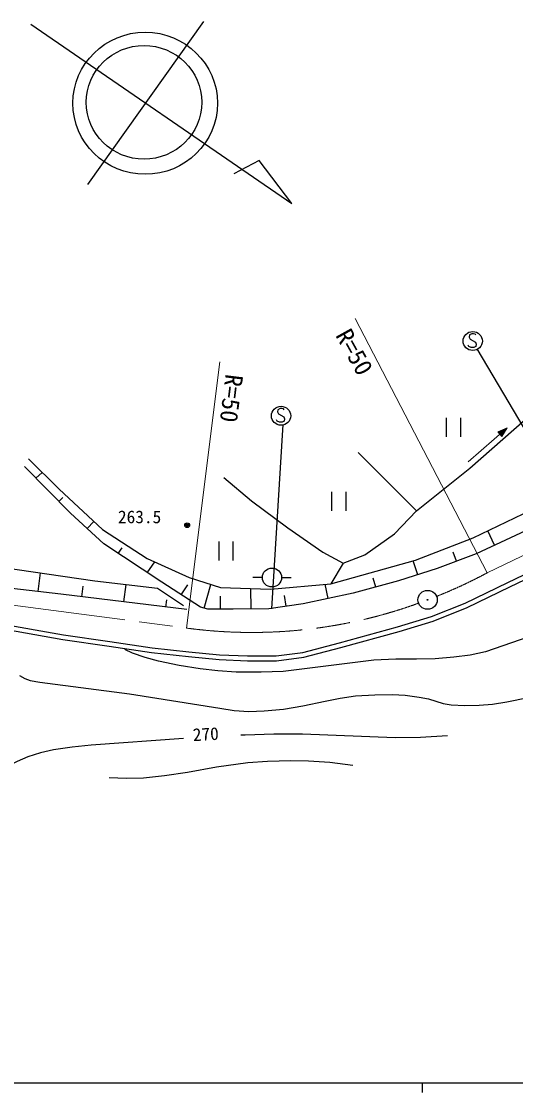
# Model space of a CAD drawing. Units: millimetres, scale not verified. Extents: x 40000 to 680000, y 20000 to 380000.
# Drawn here: x 126450 to 177682, y 204000 to 315079 of the extents above; entities that cross this region are included whole.
import ezdxf
from ezdxf.enums import TextEntityAlignment as Align

# ---------------------------------------------------------------- set-up
doc = ezdxf.new("R2010")
doc.units = ezdxf.units.MM
doc.header["$LTSCALE"] = 1000
doc.linetypes.add('CHAIN', pattern=[18.5, 12, -1.5, 3.5, -1.5])
for name, color, linetype, lineweight in [('S-BGD', 7, 'Continuous', 25), ('S-BGD-EXST', 7, 'Continuous', 25), ('S-BMK', 2, 'CHAIN', 13), ('S-BMK-SRVR', 3, 'Continuous', 25), ('S-STR-HTXT', 7, 'Continuous', 13), ('S-TTL-BAND', 7, 'Continuous', 25)]:
    doc.layers.add(name, color=color, linetype=linetype, lineweight=lineweight)
doc.styles.add('ＭＳ ゴシック', font='')
doc.styles.get('ＭＳ ゴシック').set_extended_font_data('MS Gothic')

msp = doc.modelspace()

# ---------------------------------------------------------------- linework, layer by layer
at = {"layer": 'S-BGD'}
for p, q in [((172951, 268758), (179785, 274775)), ((170483, 273975), (170483, 272009)), ((172002, 272009), (172002, 273975)), ((161357, 270377), (167404, 264325)), ((131522, 264090), (126763, 268911)), ((127176, 269708), (130361, 266577)), ((127953, 267706), (128592, 268316)), ((147429, 267773), (150292, 265380)), ((167404, 264325), (172951, 268758)), ((130332, 265296), (130749, 265693)), ((130361, 266577), (134869, 262389)), ((158599, 266306), (158599, 264341)), ((160118, 264341), (160118, 266306)), ((173291, 261515), (183131, 266265)), ((150292, 265380), (154085, 262565)), ((134993, 260889), (131522, 264090)), ((165114, 261932), (167404, 264325)), ((181250, 263457), (173592, 259868)), ((176866, 256881), (190253, 263338)), ((133258, 262489), (133964, 263230)), ((134869, 262389), (139475, 259399)), ((154085, 262565), (157699, 260032)), ((175507, 260765), (174792, 262240)), ((177086, 256440), (190472, 262896)), ((146901, 261133), (146901, 259167)), ((148420, 259167), (148420, 261133)), ((162037, 259751), (165114, 261932)), ((167315, 259228), (173291, 261515)), ((141005, 256913), (134993, 260889)), ((136496, 259895), (136905, 260492)), ((157699, 260032), (159810, 258906)), ((171570, 259112), (171217, 260024)), ((139475, 259399), (143841, 257428)), ((139502, 257907), (140275, 259038)), ((158512, 256760), (167315, 259228)), ((159810, 258906), (158512, 256760)), ((159810, 258906), (162037, 259751)), ((167545, 257704), (167057, 259156)), ((173592, 259868), (169549, 258355)), ((124340, 258494), (134057, 257081)), ((128176, 255953), (128418, 257901)), ((169549, 258355), (165541, 257053)), ((130549, 255669), (121058, 256804)), ((134057, 257081), (140563, 256306)), ((137077, 254879), (137304, 256694)), ((145012, 254344), (141005, 256913)), ((143009, 255628), (143686, 256651)), ((143841, 257428), (147097, 256373)), ((145388, 254239), (146102, 256695)), ((151427, 257411), (150427, 257411)), ((152286, 256197), (158512, 256760)), ((153426, 257411), (154425, 257411)), ((158252, 255241), (157931, 256707)), ((165541, 257053), (160829, 255787)), ((163185, 256420), (162929, 257338)), ((172444, 254746), (176866, 256881)), ((143605, 254090), (130549, 255669)), ((132725, 255406), (132863, 256507)), ((140563, 256306), (143238, 254506)), ((147097, 256373), (152286, 256197)), ((150255, 254151), (150234, 256266)), ((153887, 254432), (153714, 255562)), ((160829, 255787), (155676, 254696)), ((172648, 254297), (177086, 256440)), ((141429, 254353), (141524, 255111)), ((147088, 254133), (147088, 255479)), ((155676, 254696), (152097, 254168)), ((168975, 253366), (172444, 254746)), ((145764, 254133), (145012, 254344)), ((148412, 254133), (145764, 254133)), ((152097, 254168), (148412, 254133)), ((165453, 252298), (168975, 253366)), ((169142, 252902), (172648, 254297)), ((122897, 252372), (130740, 250980)), ((123191, 252819), (130820, 251465)), ((159427, 250632), (165453, 252298)), ((165600, 251828), (169142, 252902)), ((130820, 251465), (135613, 250788)), ((159563, 250159), (165600, 251828)), ((130740, 250980), (135538, 250302)), ((135538, 250302), (139942, 249650)), ((135613, 250788), (140009, 250137)), ((140009, 250137), (143804, 249694)), ((155641, 249642), (159427, 250632)), ((155738, 249159), (159563, 250159)), ((139942, 249650), (143758, 249205)), ((143758, 249205), (146947, 248917)), ((143804, 249694), (146982, 249408)), ((146947, 248917), (149883, 248786)), ((146982, 249408), (149894, 249278)), ((149894, 249278), (152860, 249278)), ((152860, 249278), (155641, 249642)), ((152893, 248786), (155738, 249159)), ((149883, 248786), (152893, 248786))]:
    msp.add_line(p, q, dxfattribs=at)
for points in [[(183450, 252785), (174553, 249691), (172987, 249373), (171293, 249139), (169340, 248989), (167417, 248947), (165260, 248944), (162993, 248831), (153575, 247665), (151318, 247589), (148730, 247608), (146809, 247720), (144965, 247931), (142796, 248291), (140652, 248754), (139284, 249115), (137953, 249575), (137165, 249934)], [(126239, 247256), (126790, 246953), (127369, 246749), (128350, 246566), (137666, 245357), (147008, 243852), (148512, 243621), (150020, 243513), (151624, 243574), (153615, 243761), (155629, 244095), (157931, 244589), (159497, 244910), (161097, 245132), (163094, 245262), (164921, 245285), (166252, 245202), (167673, 245009), (168656, 244831), (169429, 244592), (170189, 244349), (171002, 244213), (172429, 244141), (173902, 244169), (175297, 244282), (176767, 244508), (178994, 244955)], [(170630, 240990), (167836, 240823), (165201, 240772), (155604, 241166), (152606, 241172), (149651, 241075), (149185, 241052)], [(143268, 240732), (133695, 240040), (131706, 239835), (129767, 239535), (128436, 239230), (127100, 238809), (125994, 238350), (124917, 237781), (124043, 237257)], [(135540, 236671), (137339, 236611), (139104, 236656), (141289, 236884), (143660, 237241), (146680, 237766), (149929, 238223), (151974, 238377), (154371, 238447), (156224, 238418), (158418, 238271), (160814, 237951)]]:
    msp.add_lwpolyline(points, dxfattribs=at)
for centre, major_axis in [((143637, 262828), (250, 0)), ((143637, 262828), (150, 0)), ((143637, 262828), (50, 0)), ((152426, 257411), (999, 0))]:
    msp.add_ellipse(centre, major_axis=major_axis, ratio=0.9833, dxfattribs=at)
at = {"layer": 'S-BGD-EXST'}
for p, q in [((172922, 282564), (172882, 282328)), ((172882, 282328), (172962, 282132)), ((173162, 282682), (172922, 282564)), ((173322, 282682), (173162, 282682)), ((173481, 282643), (173322, 282682)), ((173561, 282564), (173481, 282643)), ((172842, 281385), (172762, 281503)), ((173082, 281267), (172842, 281385)), ((172962, 282132), (173521, 281817)), ((173361, 281267), (173082, 281267)), ((173561, 281385), (173361, 281267)), ((173521, 281817), (173601, 281621)), ((173601, 281621), (173561, 281385)), ((173661, 281111), (183721, 264130)), ((153048, 274815), (153008, 274580)), ((153008, 274580), (153088, 274383)), ((153288, 274933), (153048, 274815)), ((153088, 274383), (153648, 274069)), ((153448, 274933), (153288, 274933)), ((153608, 274894), (153448, 274933)), ((153688, 274815), (153608, 274894)), ((153536, 273280), (152362, 254155)), ((152968, 273636), (152888, 273754)), ((153208, 273518), (152968, 273636)), ((153488, 273518), (153208, 273518)), ((153688, 273636), (153488, 273518)), ((153648, 274069), (153728, 273872)), ((153728, 273872), (153688, 273636))]:
    msp.add_line(p, q, dxfattribs=at)
for centre in [(173242, 281935), (153368, 274186)]:
    msp.add_ellipse(centre, major_axis=(999, 0), ratio=0.9833, dxfattribs=at)
at = {"layer": 'S-BMK'}
for p, q in [((217002, 278248), (174747, 257901)), ((106933, 257021), (143575, 252166))]:
    msp.add_line(p, q, dxfattribs=at)
for centre, start_param, end_param in [((150797, 301024), 5.0958054, 5.2122268), ((150336, 300849), 4.576682, 5.0657092)]:
    msp.add_ellipse(centre, major_axis=(49969, 0), ratio=0.9833, start_param=start_param, end_param=end_param, dxfattribs=at)
at = {"layer": 'S-BMK-SRVR'}
for p, q in [((127437, 314800), (154476, 296183)), ((145326, 315079), (133288, 298175)), ((151114, 300665), (148474, 299265)), ((154476, 296183), (151114, 300665))]:
    msp.add_line(p, q, dxfattribs=at)
for centre, major_axis in [((139283, 306593), (7495, 0)), ((139159, 306689), (5996, 0)), ((168560, 255099), (999, 0)), ((168560, 255099), (40, 0))]:
    msp.add_ellipse(centre, major_axis=major_axis, ratio=0.9833, dxfattribs=at)
at = {"layer": 'S-STR-HTXT'}
for p, q in [((174747, 257901), (161056, 284268)), ((143575, 252166), (147005, 279790)), ((172765, 269407), (176795, 272930)), ((176795, 272930), (175836, 272512)), ((175836, 272512), (176261, 272042)), ((176706, 272852), (175905, 272494)), ((175905, 272494), (176251, 272112)), ((176616, 272773), (175975, 272476)), ((175975, 272476), (176241, 272182)), ((176526, 272695), (176045, 272458)), ((176045, 272458), (176231, 272253)), ((176437, 272616), (176115, 272440)), ((176115, 272440), (176221, 272323)), ((176317, 272512), (176184, 272422)), ((176184, 272422), (176211, 272393)), ((176211, 272393), (176317, 272512)), ((176221, 272323), (176437, 272616)), ((176231, 272253), (176526, 272695)), ((176241, 272182), (176616, 272773)), ((176251, 272112), (176706, 272852)), ((176261, 272042), (176795, 272930))]:
    msp.add_line(p, q, dxfattribs=at)
at = {"layer": 'S-TTL-BAND'}
for p, q in [((40000, 205000), (579000, 205000)), ((168000, 205000), (168000, 204000))]:
    msp.add_line(p, q, dxfattribs=at)

# ---------------------------------------------------------------- texts
at = {"layer": 'S-STR-HTXT', "style": 'ＭＳ ゴシック'}
for s, height, rotation, p in [('R=50', 1833, 299.108, (158482, 282265)), ('R=50', 1833, 262.984, (147080, 278638)), ('270', 1320, 3.245, (144278, 240042))]:
    msp.add_text(s, height=height, rotation=rotation, dxfattribs=at).set_placement(p, align=Align.BOTTOM_LEFT)
msp.add_text('263.5', height=1320, dxfattribs=at).set_placement((136457, 262645), align=Align.BOTTOM_LEFT)

doc.saveas('drawing.dxf')
